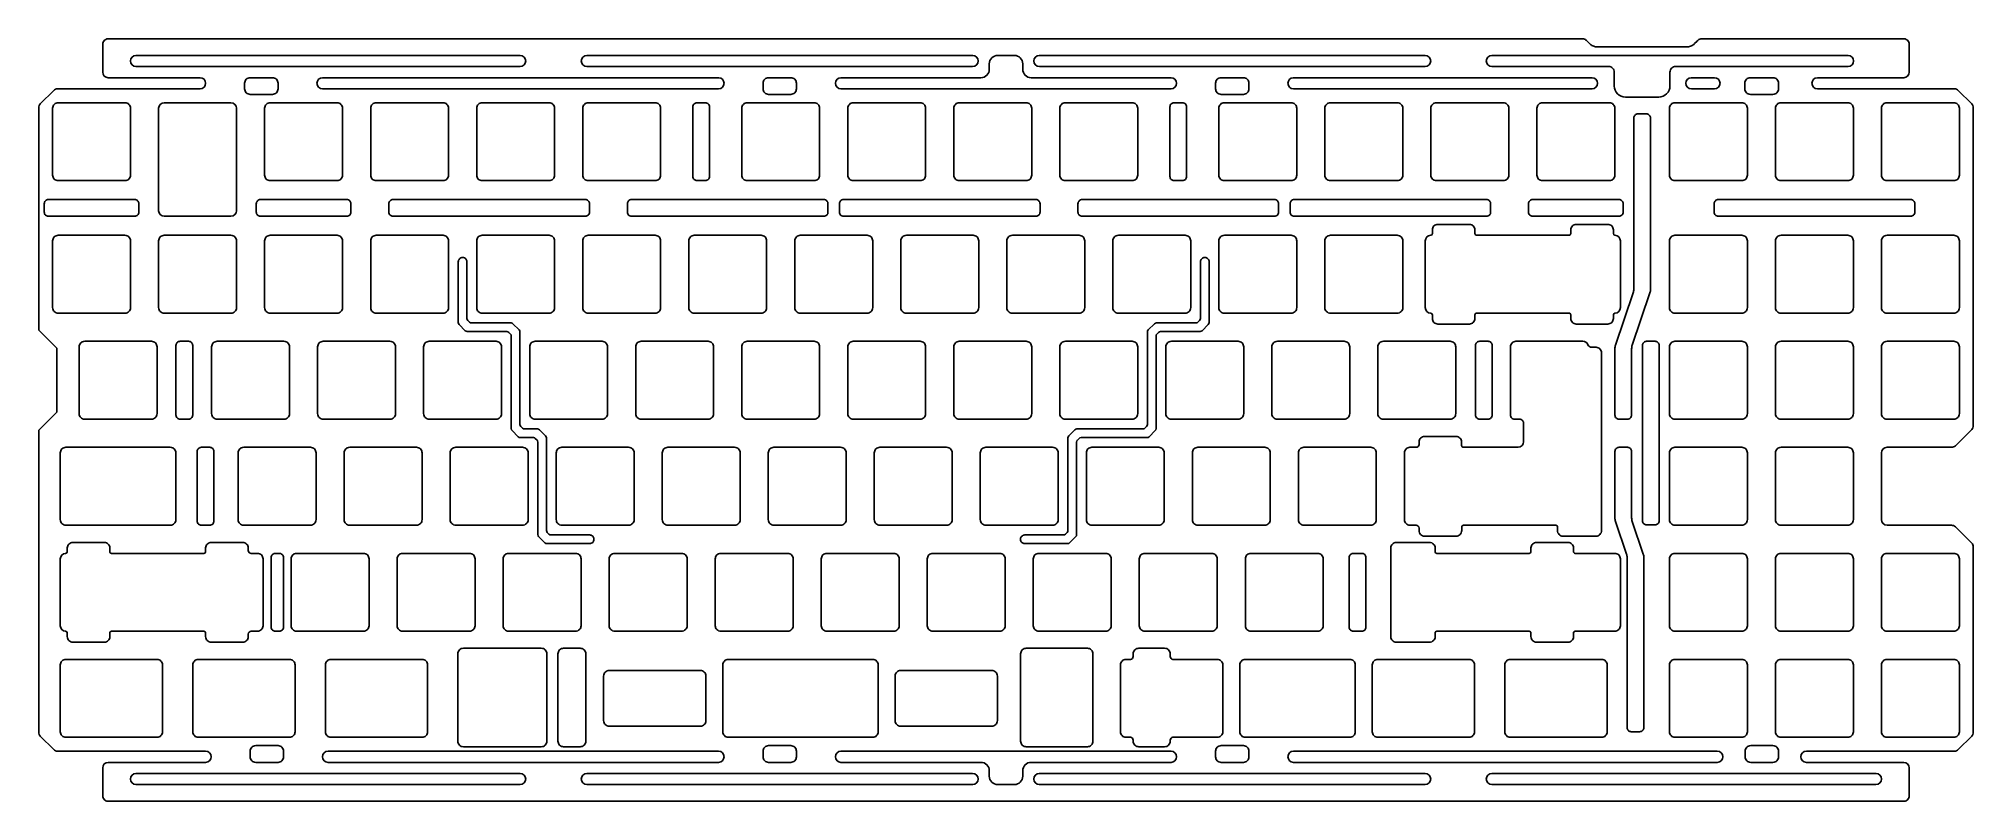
# Model space of a CAD drawing. Header units: millimetres. Extents: x 228 to 576, y -25 to 112.
import ezdxf

# ---------------------------------------------------------------- set-up
doc = ezdxf.new("R2010")
doc.units = ezdxf.units.MM
doc.header["$MEASUREMENT"] = 0

msp = doc.modelspace()

# ---------------------------------------------------------------- linework, layer by layer
for p, q in [((505.76, 111.69), (240.89, 111.69)), ((506.46, 111.4), (506.6, 111.26)), ((506.6, 111.26), (507.06, 110.8)), ((525.93, 110.8), (526.39, 111.26)), ((526.39, 111.26), (526.53, 111.4)), ((563.5, 111.69), (527.24, 111.69)), ((239.89, 110.69), (239.89, 109.12)), ((239.89, 105.69), (239.89, 109.12)), ((508.47, 110.22), (524.52, 110.22)), ((564.5, 110.69), (564.5, 109.12)), ((564.5, 105.69), (564.5, 109.12)), ((257.39, 104.69), (240.89, 104.69)), ((548, 104.69), (563.5, 104.69)), ((231.1, 102.4), (228.68, 99.99)), ((231.8, 102.69), (257.39, 102.69)), ((572.59, 102.69), (548, 102.69)), ((575.71, 99.99), (573.29, 102.4)), ((228.39, 59.33), (228.39, 99.28)), ((249.94, 80.79), (249.94, 99.19)), ((250.94, 100.19), (262.94, 100.19)), ((263.94, 99.19), (263.94, 80.79)), ((576, 99.28), (576, 42.19)), ((231.65, 56.07), (228.39, 59.33)), ((231.65, 44.59), (231.65, 56.07)), ((228.39, 41.33), (231.65, 44.59)), ((228.39, -12.91), (228.39, 41.33)), ((572.09, 38.28), (560.5, 38.28)), ((575.71, 41.49), (572.79, 38.57)), ((559.5, 37.28), (559.5, 25.28)), ((560.5, 24.28), (572.09, 24.28)), ((572.79, 23.99), (575.71, 21.07)), ((576, 20.37), (576, -12.91)), ((228.68, -13.61), (231.1, -16.03)), ((573.29, -16.03), (575.71, -13.61)), ((231.8, -16.32), (258.39, -16.32)), ((572.59, -16.32), (546, -16.32)), ((239.89, -22.75), (239.89, -19.32)), ((258.39, -18.32), (240.89, -18.32)), ((546, -18.32), (563.5, -18.32)), ((564.5, -19.32), (564.5, -22.75)), ((239.89, -24.32), (239.89, -22.75)), ((564.5, -22.75), (564.5, -24.32)), ((563.5, -25.32), (240.89, -25.32))]:
    msp.add_line(p, q)
at = {"linetype": 'Continuous'}
msp.add_line((250.94, 79.79), (262.94, 79.79), dxfattribs=at)
for points in [[(314.89, 106.69), (245.89, 106.69, -1), (245.89, 108.69), (314.89, 108.69, -1)], [(396.2, 106.69), (326.89, 106.69, -1), (326.89, 108.69), (396.2, 108.69, -1)], [(406.7, 104.69, -0.414214), (405.2, 106.19), (405.2, 107.19, 0.414214), (403.7, 108.69), (400.7, 108.69, 0.414214), (399.2, 107.19), (399.2, 106.19, -0.414214), (397.7, 104.69), (372.54, 104.69, 1), (372.54, 102.69), (431.85, 102.69, 1), (431.85, 104.69)], [(408.2, 106.69), (477.5, 106.69, 1), (477.5, 108.69), (408.2, 108.69, 1)], [(553.5, 108.69), (489.5, 108.69, 1), (489.5, 106.69), (510.49, 106.69, -0.414214), (511.49, 105.69), (511.49, 103.19, 0.414214), (513.49, 101.19), (519.49, 101.19, 0.414214), (521.49, 103.19), (521.49, 105.69, -0.414214), (522.49, 106.69), (553.5, 106.69, 1)], [(271.39, 103.69), (271.39, 102.69, -0.414214), (270.39, 101.69), (266.39, 101.69, -0.414214), (265.39, 102.69), (265.39, 103.69, -0.414214), (266.39, 104.69), (270.39, 104.69, -0.414214)], [(350.54, 102.69), (279.39, 102.69, -1), (279.39, 104.69), (350.54, 104.69, -1)], [(363.54, 101.69), (359.54, 101.69, -0.414214), (358.54, 102.69), (358.54, 103.69, -0.414214), (359.54, 104.69), (363.54, 104.69, -0.414214), (364.54, 103.69), (364.54, 102.69, -0.414214)], [(444.85, 101.69), (440.85, 101.69, -0.414214), (439.85, 102.69), (439.85, 103.69, -0.414214), (440.85, 104.69), (444.85, 104.69, -0.414214), (445.85, 103.69), (445.85, 102.69, -0.414214)], [(453.85, 102.69, -1), (453.85, 104.69), (507.49, 104.69, -1), (507.49, 102.69)], [(529.49, 102.69), (525.35, 102.69, -1), (525.35, 104.69), (529.49, 104.69, -1)], [(535.95, 104.69), (540, 104.69, -0.414214), (541, 103.69), (541, 102.69, -0.414214), (540, 101.69), (535.95, 101.69, -0.414214), (534.95, 102.69), (534.95, 103.69, -0.414214)], [(230.89, 87.19), (230.89, 99.19, -0.414214), (231.89, 100.19), (243.89, 100.19, -0.414214), (244.89, 99.19), (244.89, 87.19, -0.414214), (243.89, 86.19), (231.89, 86.19, -0.414214)], [(281.99, 86.19), (269.99, 86.19, -0.414214), (268.99, 87.19), (268.99, 99.19, -0.414214), (269.99, 100.19), (281.99, 100.19, -0.414214), (282.99, 99.19), (282.99, 87.19, -0.414214)], [(301.04, 86.19), (289.04, 86.19, -0.414214), (288.04, 87.19), (288.04, 99.19, -0.414214), (289.04, 100.19), (301.04, 100.19, -0.414214), (302.04, 99.19), (302.04, 87.19, -0.414214)], [(320.09, 86.19), (308.09, 86.19, -0.414214), (307.09, 87.19), (307.09, 99.19, -0.414214), (308.09, 100.19), (320.09, 100.19, -0.414214), (321.09, 99.19), (321.09, 87.19, -0.414214)], [(339.14, 86.19), (327.14, 86.19, -0.414214), (326.14, 87.19), (326.14, 99.19, -0.414214), (327.14, 100.19), (339.14, 100.19, -0.414214), (340.14, 99.19), (340.14, 87.19, -0.414214)], [(348.18, 86.19), (346.68, 86.19, -0.414214), (345.93, 86.94), (345.93, 99.44, -0.414214), (346.68, 100.19), (348.18, 100.19, -0.414214), (348.93, 99.44), (348.93, 86.94, -0.414214)], [(367.71, 86.19), (355.71, 86.19, -0.414214), (354.71, 87.19), (354.71, 99.19, -0.414214), (355.71, 100.19), (367.71, 100.19, -0.414214), (368.71, 99.19), (368.71, 87.19, -0.414214)], [(386.76, 86.19), (374.76, 86.19, -0.414214), (373.76, 87.19), (373.76, 99.19, -0.414214), (374.76, 100.19), (386.76, 100.19, -0.414214), (387.76, 99.19), (387.76, 87.19, -0.414214)], [(405.81, 86.19), (393.81, 86.19, -0.414214), (392.81, 87.19), (392.81, 99.19, -0.414214), (393.81, 100.19), (405.81, 100.19, -0.414214), (406.81, 99.19), (406.81, 87.19, -0.414214)], [(424.86, 86.19), (412.86, 86.19, -0.414214), (411.86, 87.19), (411.86, 99.19, -0.414214), (412.86, 100.19), (424.86, 100.19, -0.414214), (425.86, 99.19), (425.86, 87.19, -0.414214)], [(433.9, 86.19), (432.4, 86.19, -0.414214), (431.65, 86.94), (431.65, 99.44, -0.414214), (432.4, 100.19), (433.9, 100.19, -0.414214), (434.65, 99.44), (434.65, 86.94, -0.414214)], [(453.44, 86.19), (441.44, 86.19, -0.414214), (440.44, 87.19), (440.44, 99.19, -0.414214), (441.44, 100.19), (453.44, 100.19, -0.414214), (454.44, 99.19), (454.44, 87.19, -0.414214)], [(472.49, 86.19), (460.49, 86.19, -0.414214), (459.49, 87.19), (459.49, 99.19, -0.414214), (460.49, 100.19), (472.49, 100.19, -0.414214), (473.49, 99.19), (473.49, 87.19, -0.414214)], [(491.54, 86.19), (479.54, 86.19, -0.414214), (478.54, 87.19), (478.54, 99.19, -0.414214), (479.54, 100.19), (491.54, 100.19, -0.414214), (492.54, 99.19), (492.54, 87.19, -0.414214)], [(510.59, 86.19), (498.59, 86.19, -0.414214), (497.59, 87.19), (497.59, 99.19, -0.414214), (498.59, 100.19), (510.59, 100.19, -0.414214), (511.59, 99.19), (511.59, 87.19, -0.414214)], [(515, 66.67, -0.0816), (514.89, 66.03), (511.72, 56.64, 0.0816), (511.61, 56), (511.61, 44.08, 0.414214), (512.36, 43.33), (513.86, 43.33, 0.414214), (514.61, 44.08), (514.61, 56, -0.0816), (514.72, 56.64), (517.89, 66.03, 0.0816), (518, 66.67), (518, 75.38), (518, 88.19), (518, 97.44, 0.414214), (517.25, 98.19), (515.75, 98.19, 0.414214), (515, 97.44), (515, 88.19), (515, 75.38)], [(522.4, 100.19), (534.4, 100.19, -0.414214), (535.4, 99.19), (535.4, 87.19, -0.414214), (534.4, 86.19), (522.4, 86.19, -0.414214), (521.4, 87.19), (521.4, 99.19, -0.414214)], [(541.45, 100.19), (553.45, 100.19, -0.414214), (554.45, 99.19), (554.45, 87.19, -0.414214), (553.45, 86.19), (541.45, 86.19, -0.414214), (540.45, 87.19), (540.45, 99.19, -0.414214)], [(572.5, 86.19), (560.5, 86.19, -0.414214), (559.5, 87.19), (559.5, 99.19, -0.414214), (560.5, 100.19), (572.5, 100.19, -0.414214), (573.5, 99.19), (573.5, 87.19, -0.414214)], [(230.14, 79.79, -0.414214), (229.39, 80.54), (229.39, 82.04, -0.414214), (230.14, 82.79), (245.64, 82.79, -0.414214), (246.39, 82.04), (246.39, 80.54, -0.414214), (245.64, 79.79)], [(283.74, 79.79, 0.414214), (284.49, 80.54), (284.49, 82.04, 0.414214), (283.74, 82.79), (268.24, 82.79, 0.414214), (267.49, 82.04), (267.49, 80.54, 0.414214), (268.24, 79.79)], [(292.05, 82.79), (326.6, 82.79, -0.414214), (327.35, 82.04), (327.35, 80.54, -0.414214), (326.6, 79.79), (292.05, 79.79, -0.414214), (291.3, 80.54), (291.3, 82.04, -0.414214)], [(334.16, 80.54), (334.16, 82.04, -0.414214), (334.91, 82.79), (369.46, 82.79, -0.414214), (370.21, 82.04), (370.21, 80.54, -0.414214), (369.46, 79.79), (334.91, 79.79, -0.414214)], [(373.01, 82.79), (407.56, 82.79, -0.414214), (408.31, 82.04), (408.31, 80.54, -0.414214), (407.56, 79.79), (373.01, 79.79, -0.414214), (372.26, 80.54), (372.26, 82.04, -0.414214)], [(415.13, 80.54), (415.13, 82.04, -0.414214), (415.88, 82.79), (450.43, 82.79, -0.414214), (451.18, 82.04), (451.18, 80.54, -0.414214), (450.43, 79.79), (415.88, 79.79, -0.414214)], [(453.98, 82.79), (488.53, 82.79, -0.414214), (489.28, 82.04), (489.28, 80.54, -0.414214), (488.53, 79.79), (453.98, 79.79, -0.414214), (453.23, 80.54), (453.23, 82.04, -0.414214)], [(496.84, 79.79, -0.414214), (496.09, 80.54), (496.09, 82.04, -0.414214), (496.84, 82.79), (512.34, 82.79, -0.414214), (513.09, 82.04), (513.09, 80.54, -0.414214), (512.34, 79.79)], [(530.18, 82.79), (564.73, 82.79, -0.414214), (565.48, 82.04), (565.48, 80.54, -0.414214), (564.73, 79.79), (530.18, 79.79, -0.414214), (529.43, 80.54), (529.43, 82.04, -0.414214)], [(511.33, 62.08, -0.404943), (511.62, 62.38, 0.404943), (512.59, 63.38), (512.59, 75.38, 0.404943), (511.62, 76.38, -0.404943), (511.33, 76.68), (511.33, 77.34, 0.414214), (510.33, 78.34), (504.67, 78.34, 0.414214), (503.67, 77.34), (503.67, 76.68, -0.414214), (503.37, 76.38), (486.75, 76.38, -0.414214), (486.45, 76.68), (486.45, 77.34, 0.414214), (485.45, 78.34), (479.8, 78.34, 0.414214), (478.8, 77.34), (478.8, 76.68, -0.404943), (478.51, 76.38, 0.404943), (477.54, 75.38), (477.54, 63.38, 0.404943), (478.51, 62.38, -0.404943), (478.8, 62.08), (478.8, 61.42, 0.414214), (479.8, 60.42), (485.45, 60.42, 0.414214), (486.45, 61.42), (486.45, 62.08, -0.414214), (486.75, 62.38), (503.37, 62.38, -0.414214), (503.67, 62.08), (503.67, 61.42, 0.414214), (504.67, 60.42), (510.33, 60.42, 0.414214), (511.33, 61.42)], [(244.89, 63.38, -0.414214), (243.89, 62.38), (231.89, 62.38, -0.414214), (230.89, 63.38), (230.89, 75.38, -0.414214), (231.89, 76.38), (243.89, 76.38, -0.414214), (244.89, 75.38)], [(262.94, 62.38), (250.94, 62.38, -0.414214), (249.94, 63.38), (249.94, 75.38, -0.414214), (250.94, 76.38), (262.94, 76.38, -0.414214), (263.94, 75.38), (263.94, 63.38, -0.414214)], [(281.99, 62.38), (269.99, 62.38, -0.414214), (268.99, 63.38), (268.99, 75.38, -0.414214), (269.99, 76.38), (281.99, 76.38, -0.414214), (282.99, 75.38), (282.99, 63.38, -0.414214)], [(301.04, 62.38), (289.04, 62.38, -0.414214), (288.04, 63.38), (288.04, 75.38, -0.414214), (289.04, 76.38), (301.04, 76.38, -0.414214), (302.04, 75.38), (302.04, 63.38, -0.414214)], [(320.09, 62.38), (308.09, 62.38, -0.414214), (307.09, 63.38), (307.09, 75.38, -0.414214), (308.09, 76.38), (320.09, 76.38, -0.414214), (321.09, 75.38), (321.09, 63.38, -0.414214)], [(339.14, 62.38), (327.14, 62.38, -0.414214), (326.14, 63.38), (326.14, 75.38, -0.414214), (327.14, 76.38), (339.14, 76.38, -0.414214), (340.14, 75.38), (340.14, 63.38, -0.414214)], [(358.19, 62.38), (346.19, 62.38, -0.414214), (345.19, 63.38), (345.19, 75.38, -0.414214), (346.19, 76.38), (358.19, 76.38, -0.414214), (359.19, 75.38), (359.19, 63.38, -0.414214)], [(365.24, 76.38), (377.24, 76.38, -0.414214), (378.24, 75.38), (378.24, 63.38, -0.414214), (377.24, 62.38), (365.24, 62.38, -0.414214), (364.24, 63.38), (364.24, 75.38, -0.414214)], [(384.29, 76.38), (396.29, 76.38, -0.414214), (397.29, 75.38), (397.29, 63.38, -0.414214), (396.29, 62.38), (384.29, 62.38, -0.414214), (383.29, 63.38), (383.29, 75.38, -0.414214)], [(416.34, 63.38, -0.414214), (415.34, 62.38), (403.34, 62.38, -0.414214), (402.34, 63.38), (402.34, 75.38, -0.414214), (403.34, 76.38), (415.34, 76.38, -0.414214), (416.34, 75.38)], [(434.39, 62.38), (422.39, 62.38, -0.414214), (421.39, 63.38), (421.39, 75.38, -0.414214), (422.39, 76.38), (434.39, 76.38, -0.414214), (435.39, 75.38), (435.39, 63.38, -0.414214)], [(453.44, 62.38), (441.44, 62.38, -0.414214), (440.44, 63.38), (440.44, 75.38, -0.414214), (441.44, 76.38), (453.44, 76.38, -0.414214), (454.44, 75.38), (454.44, 63.38, -0.414214)], [(472.49, 62.38), (460.49, 62.38, -0.414214), (459.49, 63.38), (459.49, 75.38, -0.414214), (460.49, 76.38), (472.49, 76.38, -0.414214), (473.49, 75.38), (473.49, 63.38, -0.414214)], [(535.4, 63.38, -0.414214), (534.4, 62.38), (522.4, 62.38, -0.414214), (521.4, 63.38), (521.4, 75.38, -0.414214), (522.4, 76.38), (534.4, 76.38, -0.414214), (535.4, 75.38)], [(554.45, 63.38, -0.414214), (553.45, 62.38), (541.45, 62.38, -0.414214), (540.45, 63.38), (540.45, 75.38, -0.414214), (541.45, 76.38), (553.45, 76.38, -0.414214), (554.45, 75.38)], [(572.5, 62.38), (560.5, 62.38, -0.414214), (559.5, 63.38), (559.5, 75.38, -0.414214), (560.5, 76.38), (572.5, 76.38, -0.414214), (573.5, 75.38), (573.5, 63.38, -0.414214)], [(320.43, 22.53, -0.198912), (320.08, 22.68), (319.77, 22.98, -0.198912), (319.63, 23.34), (319.63, 39.97, 0.198912), (319.48, 40.33), (318.37, 41.43, 0.198912), (318.02, 41.58), (315.67, 41.58, -0.198912), (315.32, 41.73), (315.01, 42.03, -0.198912), (314.86, 42.39), (314.86, 59.02, 0.198912), (314.72, 59.38), (313.61, 60.48, 0.198912), (313.26, 60.63), (306.15, 60.63, -0.198912), (305.79, 60.78), (305.49, 61.08, -0.198912), (305.34, 61.44), (305.34, 71.63, 0.414214), (304.59, 72.38), (304.54, 72.38, 0.414214), (303.79, 71.63), (303.79, 60.69, 0.198912), (303.94, 60.33), (305.04, 59.23, 0.198912), (305.4, 59.08), (312.51, 59.08, -0.198912), (312.86, 58.93), (313.17, 58.63, -0.198912), (313.31, 58.27), (313.31, 41.64, 0.198912), (313.46, 41.28), (314.57, 40.18, 0.198912), (314.92, 40.03), (317.27, 40.03, -0.198912), (317.62, 39.88), (317.93, 39.58, -0.198912), (318.08, 39.22), (318.08, 22.59, 0.198912), (318.22, 22.23), (319.33, 21.13, 0.198912), (319.68, 20.98), (327.4, 20.98, 0.414214), (328.15, 21.73), (328.15, 21.78, 0.414214), (327.4, 22.53)], [(437.14, 61.44, -0.198912), (436.99, 61.08), (436.69, 60.78, -0.198912), (436.33, 60.63), (429.22, 60.63, 0.198912), (428.87, 60.48), (427.76, 59.38, 0.198912), (427.61, 59.02), (427.61, 42.39, -0.198912), (427.47, 42.03), (427.16, 41.73, -0.198912), (426.81, 41.58), (414.93, 41.58, 0.198912), (414.58, 41.43), (413.47, 40.33, 0.198912), (413.33, 39.97), (413.33, 23.34, -0.198912), (413.18, 22.98), (412.87, 22.68, -0.198912), (412.52, 22.53), (405.55, 22.53, 0.414214), (404.8, 21.78), (404.8, 21.73, 0.414214), (405.55, 20.98), (413.27, 20.98, 0.198912), (413.62, 21.13), (414.73, 22.23, 0.198912), (414.88, 22.59), (414.88, 39.22, -0.198912), (415.02, 39.58), (415.33, 39.88, -0.198912), (415.68, 40.03), (427.56, 40.03, 0.198912), (427.91, 40.18), (429.02, 41.28, 0.198912), (429.16, 41.64), (429.16, 58.27, -0.198912), (429.31, 58.63), (429.62, 58.93, -0.198912), (429.97, 59.08), (437.08, 59.08, 0.198912), (437.44, 59.23), (438.54, 60.33, 0.198912), (438.69, 60.69), (438.69, 71.63, 0.414214), (437.94, 72.38), (437.89, 72.38, 0.414214), (437.14, 71.63)], [(249.65, 44.33, -0.414214), (248.65, 43.33), (236.65, 43.33, -0.414214), (235.65, 44.33), (235.65, 56.33, -0.414214), (236.65, 57.33), (248.65, 57.33, -0.414214), (249.65, 56.33)], [(255.31, 43.33), (253.81, 43.33, -0.414214), (253.06, 44.08), (253.06, 56.58, -0.414214), (253.81, 57.33), (255.31, 57.33, -0.414214), (256.06, 56.58), (256.06, 44.08, -0.414214)], [(260.46, 57.33), (272.46, 57.33, -0.414214), (273.46, 56.33), (273.46, 44.33, -0.414214), (272.46, 43.33), (260.46, 43.33, -0.414214), (259.46, 44.33), (259.46, 56.33, -0.414214)], [(279.51, 57.33), (291.51, 57.33, -0.414214), (292.51, 56.33), (292.51, 44.33, -0.414214), (291.51, 43.33), (279.51, 43.33, -0.414214), (278.51, 44.33), (278.51, 56.33, -0.414214)], [(298.56, 57.33), (310.56, 57.33, -0.414214), (311.56, 56.33), (311.56, 44.33, -0.414214), (310.56, 43.33), (298.56, 43.33, -0.414214), (297.56, 44.33), (297.56, 56.33, -0.414214)], [(329.61, 43.33), (317.61, 43.33, -0.414214), (316.61, 44.33), (316.61, 56.33, -0.414214), (317.61, 57.33), (329.61, 57.33, -0.414214), (330.61, 56.33), (330.61, 44.33, -0.414214)], [(349.66, 44.33, -0.414214), (348.66, 43.33), (336.66, 43.33, -0.414214), (335.66, 44.33), (335.66, 56.33, -0.414214), (336.66, 57.33), (348.66, 57.33, -0.414214), (349.66, 56.33)], [(368.71, 44.33, -0.414214), (367.71, 43.33), (355.71, 43.33, -0.414214), (354.71, 44.33), (354.71, 56.33, -0.414214), (355.71, 57.33), (367.71, 57.33, -0.414214), (368.71, 56.33)], [(387.76, 44.33, -0.414214), (386.76, 43.33), (374.76, 43.33, -0.414214), (373.76, 44.33), (373.76, 56.33, -0.414214), (374.76, 57.33), (386.76, 57.33, -0.414214), (387.76, 56.33)], [(406.81, 44.33, -0.414214), (405.81, 43.33), (393.81, 43.33, -0.414214), (392.81, 44.33), (392.81, 56.33, -0.414214), (393.81, 57.33), (405.81, 57.33, -0.414214), (406.81, 56.33)], [(412.86, 57.33), (424.86, 57.33, -0.414214), (425.86, 56.33), (425.86, 44.33, -0.414214), (424.86, 43.33), (412.86, 43.33, -0.414214), (411.86, 44.33), (411.86, 56.33, -0.414214)], [(443.91, 43.33), (431.91, 43.33, -0.414214), (430.91, 44.33), (430.91, 56.33, -0.414214), (431.91, 57.33), (443.91, 57.33, -0.414214), (444.91, 56.33), (444.91, 44.33, -0.414214)], [(450.96, 57.33), (462.96, 57.33, -0.414214), (463.96, 56.33), (463.96, 44.33, -0.414214), (462.96, 43.33), (450.96, 43.33, -0.414214), (449.96, 44.33), (449.96, 56.33, -0.414214)], [(470.01, 57.33), (482.01, 57.33, -0.414214), (483.01, 56.33), (483.01, 44.33, -0.414214), (482.01, 43.33), (470.01, 43.33, -0.414214), (469.01, 44.33), (469.01, 56.33, -0.414214)], [(475.91, 24.28, -0.414214), (476.41, 23.78), (476.41, 23.32, 0.414214), (477.41, 22.32), (483.07, 22.32, 0.414214), (484.07, 23.32), (484.07, 23.98, -0.414214), (484.37, 24.28), (500.99, 24.28, -0.414214), (501.29, 23.98), (501.29, 23.32, 0.414214), (502.29, 22.32), (508.21, 22.32, 0.414214), (509.21, 23.32), (509.21, 55.25, 0.414214), (508.21, 56.25), (507.45, 56.25, -0.304121), (506.75, 56.71, 0.304121), (505.83, 57.33), (493.83, 57.33, 0.414214), (492.83, 56.33), (492.83, 44.08, 0.414214), (493.58, 43.33), (494.46, 43.33, -0.414214), (495.21, 42.58), (495.21, 39.28, -0.412168), (494.22, 38.28), (484.36, 38.28, -0.414214), (484.06, 38.58), (484.06, 39.24, 0.414214), (483.06, 40.24), (477.41, 40.24, 0.414214), (476.41, 39.24), (476.41, 38.78, -0.414214), (475.91, 38.28), (474.78, 38.28, 0.414214), (473.78, 37.28), (473.78, 25.28, 0.414214), (474.78, 24.28)], [(486.56, 44.08), (486.56, 56.58, -0.414214), (487.31, 57.33), (488.81, 57.33, -0.414214), (489.56, 56.58), (489.56, 44.08, -0.414214), (488.81, 43.33), (487.31, 43.33, -0.414214)], [(516.56, 25.08), (516.56, 56.58, -0.414214), (517.31, 57.33), (518.81, 57.33, -0.414214), (519.56, 56.58), (519.56, 25.08, -0.414214), (518.81, 24.33), (517.31, 24.33, -0.414214)], [(521.4, 56.33, -0.414214), (522.4, 57.33), (534.4, 57.33, -0.414214), (535.4, 56.33), (535.4, 44.33, -0.414214), (534.4, 43.33), (522.4, 43.33, -0.414214), (521.4, 44.33)], [(540.45, 56.33, -0.414214), (541.45, 57.33), (553.45, 57.33, -0.414214), (554.45, 56.33), (554.45, 44.33, -0.414214), (553.45, 43.33), (541.45, 43.33, -0.414214), (540.45, 44.33)], [(572.5, 43.33), (560.5, 43.33, -0.414214), (559.5, 44.33), (559.5, 56.33, -0.414214), (560.5, 57.33), (572.5, 57.33, -0.414214), (573.5, 56.33), (573.5, 44.33, -0.414214)], [(252.03, 38.28, -0.414214), (253.03, 37.28), (253.03, 25.28, -0.414214), (252.03, 24.28), (233.27, 24.28, -0.414214), (232.27, 25.28), (232.27, 37.28, -0.414214), (233.27, 38.28)], [(256.87, 25.03), (256.87, 37.53, -0.414214), (257.62, 38.28), (259.12, 38.28, -0.414214), (259.87, 37.53), (259.87, 25.03, -0.414214), (259.12, 24.28), (257.62, 24.28, -0.414214)], [(278.23, 25.28, -0.414214), (277.23, 24.28), (265.23, 24.28, -0.414214), (264.23, 25.28), (264.23, 37.28, -0.414214), (265.23, 38.28), (277.23, 38.28, -0.414214), (278.23, 37.28)], [(297.28, 25.28, -0.414214), (296.28, 24.28), (284.28, 24.28, -0.414214), (283.28, 25.28), (283.28, 37.28, -0.414214), (284.28, 38.28), (296.28, 38.28, -0.414214), (297.28, 37.28)], [(316.33, 25.28, -0.414214), (315.33, 24.28), (303.33, 24.28, -0.414214), (302.33, 25.28), (302.33, 37.28, -0.414214), (303.33, 38.28), (315.33, 38.28, -0.414214), (316.33, 37.28)], [(335.38, 25.28, -0.414214), (334.38, 24.28), (322.38, 24.28, -0.414214), (321.38, 25.28), (321.38, 37.28, -0.414214), (322.38, 38.28), (334.38, 38.28, -0.414214), (335.38, 37.28)], [(354.43, 25.28, -0.414214), (353.43, 24.28), (341.43, 24.28, -0.414214), (340.43, 25.28), (340.43, 37.28, -0.414214), (341.43, 38.28), (353.43, 38.28, -0.414214), (354.43, 37.28)], [(373.48, 25.28, -0.414214), (372.48, 24.28), (360.48, 24.28, -0.414214), (359.48, 25.28), (359.48, 37.28, -0.414214), (360.48, 38.28), (372.48, 38.28, -0.414214), (373.48, 37.28)], [(392.53, 25.28, -0.414214), (391.53, 24.28), (379.53, 24.28, -0.414214), (378.53, 25.28), (378.53, 37.28, -0.414214), (379.53, 38.28), (391.53, 38.28, -0.414214), (392.53, 37.28)], [(411.58, 25.28, -0.414214), (410.58, 24.28), (398.58, 24.28, -0.414214), (397.58, 25.28), (397.58, 37.28, -0.414214), (398.58, 38.28), (410.58, 38.28, -0.414214), (411.58, 37.28)], [(430.63, 25.28, -0.414214), (429.63, 24.28), (417.63, 24.28, -0.414214), (416.63, 25.28), (416.63, 37.28, -0.414214), (417.63, 38.28), (429.63, 38.28, -0.414214), (430.63, 37.28)], [(449.68, 25.28, -0.414214), (448.68, 24.28), (436.68, 24.28, -0.414214), (435.68, 25.28), (435.68, 37.28, -0.414214), (436.68, 38.28), (448.68, 38.28, -0.414214), (449.68, 37.28)], [(468.73, 25.28, -0.414214), (467.73, 24.28), (455.73, 24.28, -0.414214), (454.73, 25.28), (454.73, 37.28, -0.414214), (455.73, 38.28), (467.73, 38.28, -0.414214), (468.73, 37.28)], [(513.7, 19.11, -0.0816), (513.8, 18.47), (513.8, -12.07, 0.414214), (514.55, -12.82), (516.05, -12.82, 0.414214), (516.8, -12.07), (516.8, 18.47, 0.0816), (516.7, 19.11), (514.72, 24.97, -0.0816), (514.61, 25.61), (514.61, 37.53, 0.414214), (513.86, 38.28), (512.36, 38.28, 0.414214), (511.61, 37.53), (511.61, 25.61, 0.0816), (511.72, 24.97)], [(522.4, 38.28), (534.4, 38.28, -0.414214), (535.4, 37.28), (535.4, 25.28, -0.414214), (534.4, 24.28), (522.4, 24.28, -0.414214), (521.4, 25.28), (521.4, 37.28, -0.414214)], [(541.45, 38.28), (553.45, 38.28, -0.414214), (554.45, 37.28), (554.45, 25.28, -0.414214), (553.45, 24.28), (541.45, 24.28, -0.414214), (540.45, 25.28), (540.45, 37.28, -0.414214)], [(233.23, 5.23, -0.401783), (233.52, 4.93), (233.52, 4.27, 0.414214), (234.52, 3.27), (240.17, 3.27, 0.414214), (241.17, 4.27), (241.17, 4.93, -0.414214), (241.47, 5.23), (258.09, 5.23, -0.414214), (258.39, 4.93), (258.39, 4.27, 0.414214), (259.39, 3.27), (265.05, 3.27, 0.414214), (266.05, 4.27), (266.05, 4.73, -0.414214), (266.55, 5.23), (267.7, 5.23, 0.414214), (268.7, 6.23), (268.7, 18.23, 0.414214), (267.7, 19.23), (266.55, 19.23, -0.414214), (266.05, 19.73), (266.05, 20.19, 0.414214), (265.05, 21.19), (259.39, 21.19, 0.414214), (258.39, 20.19), (258.39, 19.53, -0.414214), (258.09, 19.23), (241.47, 19.23, -0.414214), (241.17, 19.53), (241.17, 20.19, 0.414214), (240.17, 21.19), (234.52, 21.19, 0.414214), (233.52, 20.19), (233.52, 19.53, -0.401783), (233.23, 19.23, 0.401783), (232.27, 18.23), (232.27, 6.23, 0.401783)], [(472.34, 21.19), (478.3, 21.19, -0.414214), (479.3, 20.19), (479.3, 19.53, 0.414214), (479.6, 19.23), (496.22, 19.23, 0.414214), (496.52, 19.53), (496.52, 20.19, -0.414214), (497.52, 21.19), (503.17, 21.19, -0.414214), (504.17, 20.19), (504.17, 19.53, 0.414214), (504.47, 19.23), (511.59, 19.23, -0.414214), (512.59, 18.23), (512.59, 6.23, -0.414214), (511.59, 5.23), (504.47, 5.23, 0.414214), (504.17, 4.93), (504.17, 4.27, -0.414214), (503.17, 3.27), (497.52, 3.27, -0.414214), (496.52, 4.27), (496.52, 4.93, 0.414214), (496.22, 5.23), (479.6, 5.23, 0.414214), (479.3, 4.93), (479.3, 4.27, -0.414214), (478.3, 3.27), (472.34, 3.27, -0.414214), (471.34, 4.27), (471.34, 20.19, -0.414214)], [(271.62, 5.23), (270.92, 5.23, -0.414214), (270.17, 5.98), (270.17, 18.48, -0.414214), (270.92, 19.23), (271.62, 19.23, -0.414214), (272.37, 18.48), (272.37, 5.98, -0.414214)], [(273.75, 18.23, -0.414214), (274.75, 19.23), (286.75, 19.23, -0.414214), (287.75, 18.23), (287.75, 6.23, -0.414214), (286.75, 5.23), (274.75, 5.23, -0.414214), (273.75, 6.23)], [(305.8, 5.23), (293.8, 5.23, -0.414214), (292.8, 6.23), (292.8, 18.23, -0.414214), (293.8, 19.23), (305.8, 19.23, -0.414214), (306.8, 18.23), (306.8, 6.23, -0.414214)], [(324.85, 5.23), (312.85, 5.23, -0.414214), (311.85, 6.23), (311.85, 18.23, -0.414214), (312.85, 19.23), (324.85, 19.23, -0.414214), (325.85, 18.23), (325.85, 6.23, -0.414214)], [(343.9, 5.23), (331.9, 5.23, -0.414214), (330.9, 6.23), (330.9, 18.23, -0.414214), (331.9, 19.23), (343.9, 19.23, -0.414214), (344.9, 18.23), (344.9, 6.23, -0.414214)], [(362.95, 5.23), (350.95, 5.23, -0.414214), (349.95, 6.23), (349.95, 18.23, -0.414214), (350.95, 19.23), (362.95, 19.23, -0.414214), (363.95, 18.23), (363.95, 6.23, -0.414214)], [(382, 5.23), (370, 5.23, -0.414214), (369, 6.23), (369, 18.23, -0.414214), (370, 19.23), (382, 19.23, -0.414214), (383, 18.23), (383, 6.23, -0.414214)], [(401.05, 5.23), (389.05, 5.23, -0.414214), (388.05, 6.23), (388.05, 18.23, -0.414214), (389.05, 19.23), (401.05, 19.23, -0.414214), (402.05, 18.23), (402.05, 6.23, -0.414214)], [(420.1, 5.23), (408.1, 5.23, -0.414214), (407.1, 6.23), (407.1, 18.23, -0.414214), (408.1, 19.23), (420.1, 19.23, -0.414214), (421.1, 18.23), (421.1, 6.23, -0.414214)], [(439.15, 5.23), (427.15, 5.23, -0.414214), (426.15, 6.23), (426.15, 18.23, -0.414214), (427.15, 19.23), (439.15, 19.23, -0.414214), (440.15, 18.23), (440.15, 6.23, -0.414214)], [(458.2, 5.23), (446.2, 5.23, -0.414214), (445.2, 6.23), (445.2, 18.23, -0.414214), (446.2, 19.23), (458.2, 19.23, -0.414214), (459.2, 18.23), (459.2, 6.23, -0.414214)], [(463.87, 5.98), (463.87, 18.48, -0.414214), (464.62, 19.23), (466.12, 19.23, -0.414214), (466.87, 18.48), (466.87, 5.98, -0.414214), (466.12, 5.23), (464.62, 5.23, -0.414214)], [(522.4, 19.23), (534.4, 19.23, -0.414214), (535.4, 18.23), (535.4, 6.23, -0.414214), (534.4, 5.23), (522.4, 5.23, -0.414214), (521.4, 6.23), (521.4, 18.23, -0.414214)], [(540.45, 18.23, -0.414214), (541.45, 19.23), (553.45, 19.23, -0.414214), (554.45, 18.23), (554.45, 6.23, -0.414214), (553.45, 5.23), (541.45, 5.23, -0.414214), (540.45, 6.23)], [(560.5, 19.23), (572.5, 19.23, -0.414214), (573.5, 18.23), (573.5, 6.23, -0.414214), (572.5, 5.23), (560.5, 5.23, -0.414214), (559.5, 6.23), (559.5, 18.23, -0.414214)], [(233.27, -13.82, -0.414214), (232.27, -12.82), (232.27, -0.82, -0.414214), (233.27, 0.18), (249.65, 0.18, -0.414214), (250.65, -0.82), (250.65, -12.82, -0.414214), (249.65, -13.82)], [(273.46, 0.18), (257.08, 0.18, 0.414214), (256.08, -0.82), (256.08, -12.82, 0.414214), (257.08, -13.82), (273.46, -13.82, 0.414214), (274.46, -12.82), (274.46, -0.82, 0.414214)], [(297.28, 0.18), (280.9, 0.18, 0.414214), (279.9, -0.82), (279.9, -12.82, 0.414214), (280.9, -13.82), (297.28, -13.82, 0.414214), (298.28, -12.82), (298.28, -0.82, 0.414214)], [(303.69, -14.52), (303.69, 1.18, -0.414214), (304.69, 2.18), (318.69, 2.18, -0.414214), (319.69, 1.18), (319.69, -14.52, -0.414214), (318.69, -15.52), (304.69, -15.52, -0.414214)], [(321.69, -14.52), (321.69, 1.18, -0.414214), (322.69, 2.18), (325.69, 2.18, -0.414214), (326.69, 1.18), (326.69, -14.52, -0.414214), (325.69, -15.52), (322.69, -15.52, -0.414214)], [(351.31, -0.82), (351.31, -12.82, 0.414214), (352.31, -13.82), (378.24, -13.82, 0.414214), (379.24, -12.82), (379.24, -0.82, 0.414214), (378.24, 0.18), (352.31, 0.18, 0.414214)], [(417.82, 1.18), (417.82, -14.52, -0.414214), (416.82, -15.52), (405.82, -15.52, -0.414214), (404.82, -14.52), (404.82, 1.18, -0.414214), (405.82, 2.18), (416.82, 2.18, -0.414214)], [(441.15, -12.82), (441.15, -0.82, 0.414214), (440.15, 0.18), (432.2, 0.18, -0.414214), (431.7, 0.68), (431.7, 1.18, 0.414214), (430.7, 2.18), (426.05, 2.18, 0.414214), (425.05, 1.18), (425.05, 0.68, -0.414214), (424.55, 0.18), (423.77, 0.18, 0.414214), (422.77, -0.82), (422.77, -12.82, 0.414214), (423.77, -13.82), (424.55, -13.82, -0.414214), (425.05, -14.32), (425.05, -14.52, 0.414214), (426.05, -15.52), (430.7, -15.52, 0.414214), (431.7, -14.52), (431.7, -14.32, -0.414214), (432.2, -13.82), (440.15, -13.82, 0.414214)], [(444.2, -0.82), (444.2, -12.82, 0.414214), (445.2, -13.82), (463.96, -13.82, 0.414214), (464.96, -12.82), (464.96, -0.82, 0.414214), (463.96, 0.18), (445.2, 0.18, 0.414214)], [(486.39, -12.82, -0.414214), (485.39, -13.82), (469.01, -13.82, -0.414214), (468.01, -12.82), (468.01, -0.82, -0.414214), (469.01, 0.18), (485.39, 0.18, -0.414214), (486.39, -0.82)], [(510.21, -12.82, -0.414214), (509.21, -13.82), (492.83, -13.82, -0.414214), (491.83, -12.82), (491.83, -0.82, -0.414214), (492.83, 0.18), (509.21, 0.18, -0.414214), (510.21, -0.82)], [(535.4, -12.82, -0.414214), (534.4, -13.82), (522.4, -13.82, -0.414214), (521.4, -12.82), (521.4, -0.82, -0.414214), (522.4, 0.18), (534.4, 0.18, -0.414214), (535.4, -0.82)], [(554.45, -12.82, -0.414214), (553.45, -13.82), (541.45, -13.82, -0.414214), (540.45, -12.82), (540.45, -0.82, -0.414214), (541.45, 0.18), (553.45, 0.18, -0.414214), (554.45, -0.82)], [(572.5, -13.82), (560.5, -13.82, -0.414214), (559.5, -12.82), (559.5, -0.82, -0.414214), (560.5, 0.18), (572.5, 0.18, -0.414214), (573.5, -0.82), (573.5, -12.82, -0.414214)], [(348.28, -2.82), (348.28, -10.82, -0.414214), (347.28, -11.82), (330.9, -11.82, -0.414214), (329.9, -10.82), (329.9, -2.82, -0.414214), (330.9, -1.82), (347.28, -1.82, -0.414214)], [(400.65, -2.82), (400.65, -10.82, -0.414214), (399.65, -11.82), (383.27, -11.82, -0.414214), (382.27, -10.82), (382.27, -2.82, -0.414214), (383.27, -1.82), (399.65, -1.82, -0.414214)], [(266.39, -17.32), (266.39, -16.32, -0.414214), (267.39, -15.32), (271.39, -15.32, -0.414214), (272.39, -16.32), (272.39, -17.32, -0.414214), (271.39, -18.32), (267.39, -18.32, -0.414214)], [(280.39, -18.32), (350.54, -18.32, 1), (350.54, -16.32), (280.39, -16.32, 1)], [(358.54, -16.32, -0.414214), (359.54, -15.32), (363.54, -15.32, -0.414214), (364.54, -16.32), (364.54, -17.32, -0.414214), (363.54, -18.32), (359.54, -18.32, -0.414214), (358.54, -17.32)], [(372.54, -16.32), (431.85, -16.32, -1), (431.85, -18.32), (406.7, -18.32, 0.414214), (405.2, -19.82), (405.2, -20.81, -0.414214), (403.7, -22.31), (400.7, -22.31, -0.414214), (399.2, -20.81), (399.2, -19.82, 0.414214), (397.7, -18.32), (372.54, -18.32, -1)], [(444.85, -15.32, -0.414214), (445.85, -16.32), (445.85, -17.32, -0.414214), (444.85, -18.32), (440.85, -18.32, -0.414214), (439.85, -17.32), (439.85, -16.32, -0.414214), (440.85, -15.32)], [(530, -18.32), (453.85, -18.32, -1), (453.85, -16.32), (530, -16.32, -1)], [(540, -15.32, -0.414214), (541, -16.32), (541, -17.32, -0.414214), (540, -18.32), (536, -18.32, -0.414214), (535, -17.32), (535, -16.32, -0.414214), (536, -15.32)], [(314.89, -20.32, -1), (314.89, -22.32), (245.89, -22.32, -1), (245.89, -20.32)], [(396.2, -20.32, -1), (396.2, -22.32), (326.89, -22.32, -1), (326.89, -20.32)], [(477.5, -20.32, -1), (477.5, -22.32), (408.2, -22.32, -1), (408.2, -20.32)], [(558.5, -22.32), (489.5, -22.32, -1), (489.5, -20.32), (558.5, -20.32, -1)]]:
    msp.add_lwpolyline(points, format="xyb", close=True)
for centre, start, end in [((240.89, 110.69), 90, 145.1651), ((505.76, 110.69), 45, 90), ((527.24, 110.69), 90, 135), ((563.5, 110.69), 34.8349, 90), ((240.89, 105.69), 180, 270), ((257.39, 103.69), 270, 90), ((548, 103.69), 90, 270), ((563.5, 105.69), 270, 0), ((231.8, 101.69), 90, 135), ((572.59, 101.69), 45, 90), ((229.39, 99.28), 135, 180), ((250.94, 99.19), 90, 180), ((262.94, 99.19), 0, 90), ((575, 99.28), 0, 45), ((575, 42.19), 315, 0), ((560.5, 37.28), 90, 180), ((572.09, 39.28), 270, 315), ((560.5, 25.28), 180, 270), ((572.09, 23.28), 45, 90), ((575, 20.37), 0, 45), ((229.39, -12.91), 180, 225), ((575, -12.91), 315, 0), ((231.8, -15.32), 225, 270), ((258.39, -17.32), 270, 90), ((546, -17.32), 90, 270), ((572.59, -15.32), 270, 315), ((240.89, -19.32), 90, 180), ((563.5, -19.32), 0, 90), ((240.89, -24.32), 214.8349, 270), ((563.5, -24.32), 270, 325.1651)]:
    msp.add_arc(centre, 1, start, end)
for centre, start, end in [((250.94, 80.79), 180, 270), ((262.94, 80.79), 270, 0)]:
    msp.add_arc(centre, 1, start, end, dxfattribs=at)
for points, knots in [([(240.07, 111.26), (240.03, 111.21), (239.99, 111.14), (239.92, 110.95), (239.89, 110.82), (239.89, 110.69)], [-0.57704523, -0.57704523, -0.57704523, -0.57704523, -0.55027687, -0.55027687, -0.50910926, -0.50910926, -0.50910926, -0.50910926]), ([(564.5, 110.69), (564.5, 110.82), (564.48, 110.95), (564.4, 111.14), (564.36, 111.21), (564.32, 111.26)], [-0.20390516, -0.20390516, -0.20390516, -0.20390516, -0.16273755, -0.16273755, -0.13596919, -0.13596919, -0.13596919, -0.13596919]), ([(507.06, 110.8), (507.11, 110.76), (507.15, 110.71), (507.37, 110.53), (507.58, 110.41), (508.02, 110.26), (508.25, 110.22), (508.47, 110.22)], [0.8378441, 0.8378441, 0.8378441, 0.8378441, 0.8573532, 0.8573532, 0.9233528, 0.9233528, 0.9893524, 0.9893524, 0.9893524, 0.9893524]), ([(524.52, 110.22), (524.74, 110.22), (524.97, 110.26), (525.42, 110.41), (525.62, 110.53), (525.84, 110.71), (525.89, 110.76), (525.93, 110.8)], [0.9893524, 0.9893524, 0.9893524, 0.9893524, 1.055352, 1.055352, 1.1213516, 1.1213516, 1.1408607, 1.1408607, 1.1408607, 1.1408607]), ([(239.89, -24.32), (239.89, -24.45), (239.92, -24.58), (239.99, -24.77), (240.03, -24.83), (240.07, -24.89)], [-0.20390516, -0.20390516, -0.20390516, -0.20390516, -0.16273755, -0.16273755, -0.13596919, -0.13596919, -0.13596919, -0.13596919]), ([(564.32, -24.89), (564.36, -24.83), (564.4, -24.77), (564.48, -24.58), (564.5, -24.45), (564.5, -24.32)], [-0.57704523, -0.57704523, -0.57704523, -0.57704523, -0.55027687, -0.55027687, -0.50910926, -0.50910926, -0.50910926, -0.50910926])]:
    msp.add_open_spline(points, degree=3, knots=knots)

doc.saveas('drawing.dxf')
